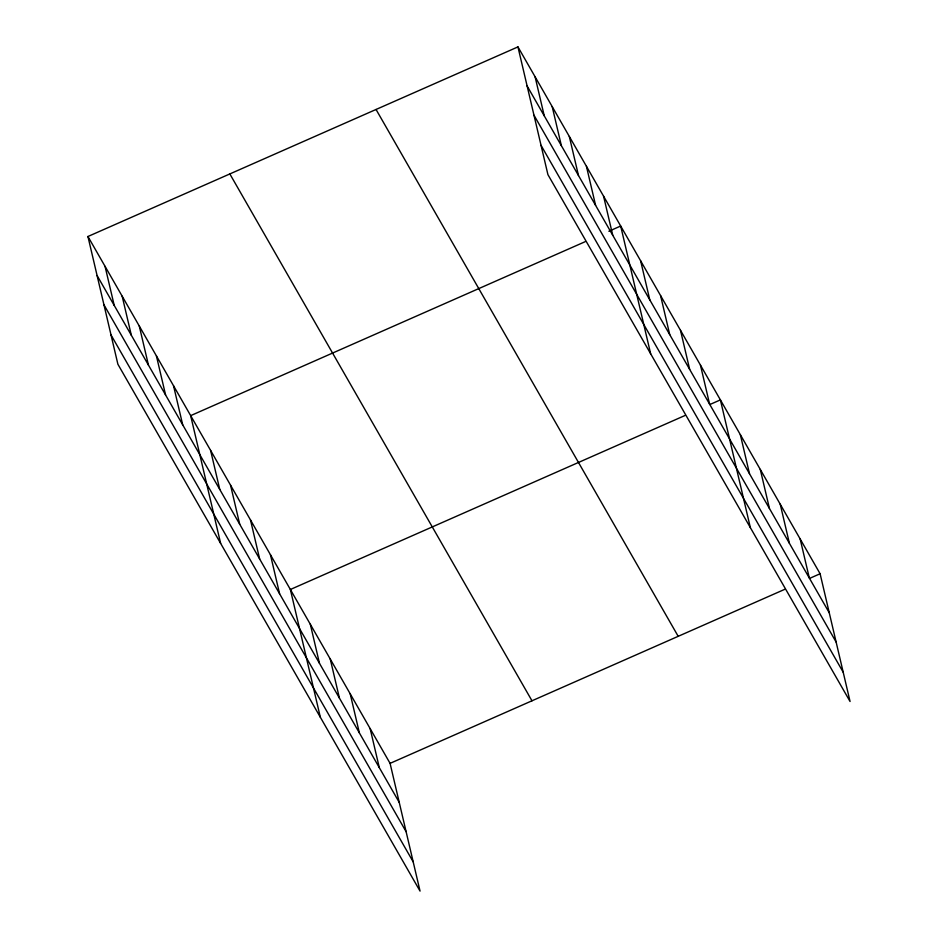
<?xml version="1.0" encoding="UTF-8"?>
<svg xmlns="http://www.w3.org/2000/svg" width="938" height="938" viewBox="0 0 938 938"><rect width="100%" height="100%" fill="white"/><g stroke="black" fill="none" stroke-linecap="round" stroke-linejoin="round"><path stroke-width="1.41" d="M87.938 236.505L390.079 763.368L420.048 891.1L117.895 364.249L87.938 236.505L517.952 46.9L820.105 573.751L850.063 701.495L547.921 174.632L517.952 46.9M585.206 241.676L190.66 415.64L220.629 543.372M608.856 231.24L620.686 226.035L650.644 353.767M684.916 415.534L290.37 589.498L320.339 717.242M709.89 404.524L720.396 399.893L750.353 527.625M390.079 763.368L784.625 589.392M809.6 578.394L820.105 573.751M527.109 85.944L829.262 612.795M533.98 115.21L836.133 642.061M541.05 145.367L843.203 672.218M376.044 109.476L678.197 636.327M229.845 173.94L531.987 700.792M97.095 275.549L399.236 802.4M103.954 304.815L406.107 831.678M111.024 334.972L413.177 861.834M800.161 538.987L809.318 578.019M780.228 504.21L789.386 543.254M760.284 469.434L769.441 508.478M740.34 434.669L749.497 473.702M700.452 365.117L709.609 404.161M680.507 330.352L689.665 369.384M660.575 295.576L669.732 334.62M640.631 260.799L649.788 299.843M603.568 196.171L612.725 235.215M586.438 166.319L595.595 205.363M569.319 136.467L578.476 175.512M552.201 106.615L561.358 145.648M535.082 76.752L544.239 115.796M370.147 728.591L379.304 767.636M350.202 693.815L359.36 732.859M330.258 659.051L339.415 698.083M310.314 624.274L319.471 663.318M270.437 554.733L279.594 593.766M250.493 519.957L259.65 559.001M230.549 485.181L239.706 524.225M210.604 450.416L219.762 489.448M173.542 385.788L182.699 424.832M156.423 355.924L165.58 394.968M139.293 326.072L148.45 365.117M122.175 296.22L131.332 335.265M105.056 266.369L114.213 305.401"/></g></svg>
